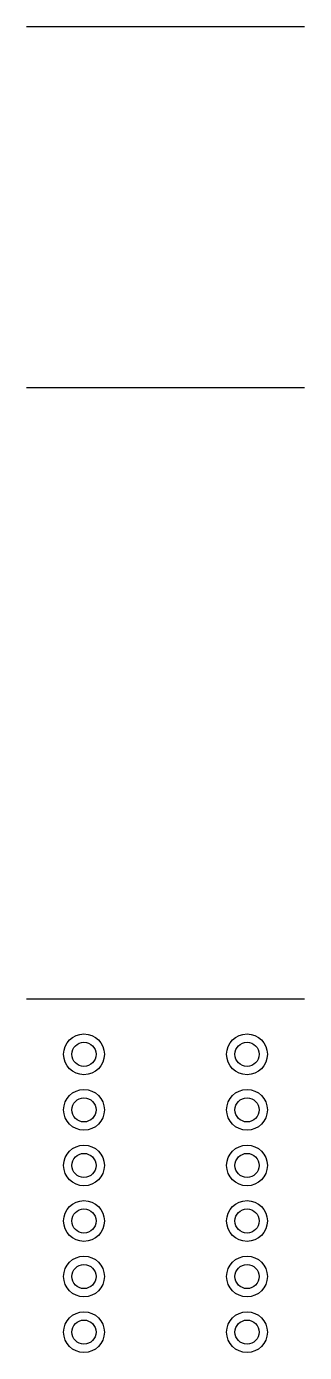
# Model space of a CAD drawing. Extents: x -150 to 150, y -732 to 700.
import ezdxf

# ---------------------------------------------------------------- set-up
doc = ezdxf.new("R2010")
doc.units = 0
doc.layers.get('0').update_dxf_attribs({"linetype": 'CONTINUOUS'})

msp = doc.modelspace()

# ---------------------------------------------------------------- linework, layer by layer
for p, q in [((-150, 700), (150, 700)), ((-150, 310), (150, 310)), ((-150, -350), (150, -350))]:
    msp.add_line(p, q)
for centre, radius in [((-88, -410), 22), ((-88, -410), 22), ((-88, -410), 13), ((-88, -410), 13), ((88, -410), 22), ((88, -410), 22), ((88, -410), 13), ((88, -410), 13), ((-88, -470), 22), ((-88, -470), 22), ((-88, -470), 13), ((-88, -470), 13), ((88, -470), 22), ((88, -470), 22), ((88, -470), 13), ((88, -470), 13), ((-88, -530), 22), ((-88, -530), 22), ((88, -530), 22), ((88, -530), 22), ((-88, -530), 13), ((-88, -530), 13), ((88, -530), 13), ((88, -530), 13), ((-88, -590), 22), ((-88, -590), 22), ((88, -590), 22), ((88, -590), 22), ((-88, -590), 13), ((-88, -590), 13), ((88, -590), 13), ((88, -590), 13), ((-88, -650), 22), ((-88, -650), 22), ((88, -650), 22), ((88, -650), 22), ((-88, -650), 13), ((-88, -650), 13), ((88, -650), 13), ((88, -650), 13), ((-88, -710), 22), ((-88, -710), 22), ((-88, -710), 13), ((-88, -710), 13), ((88, -710), 22), ((88, -710), 22), ((88, -710), 13), ((88, -710), 13)]:
    msp.add_circle(centre, radius)

doc.saveas('drawing.dxf')
